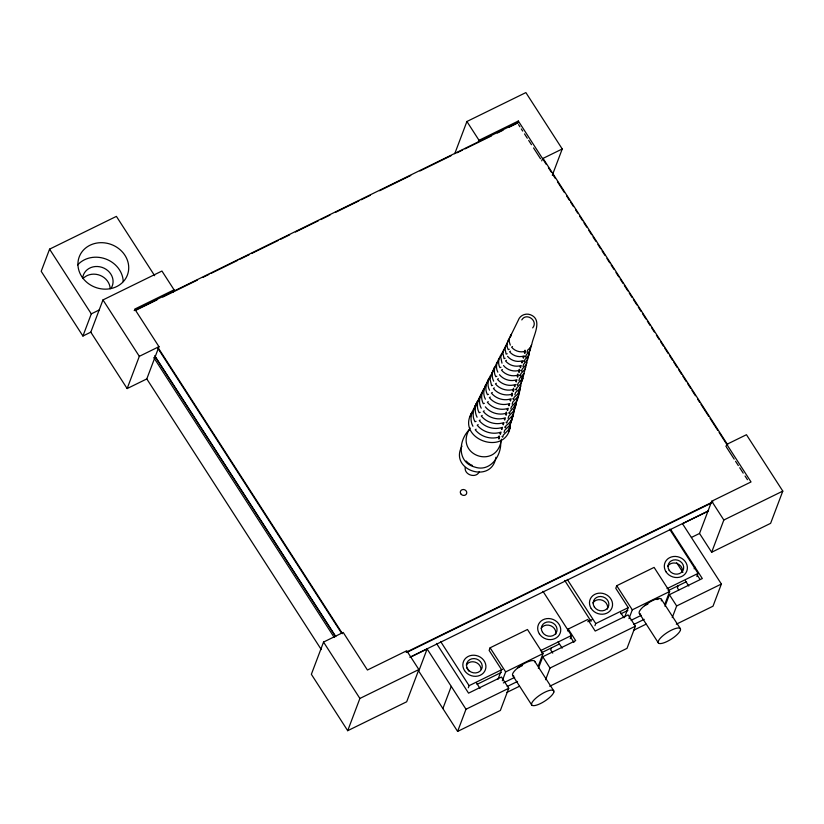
<?xml version="1.0" encoding="UTF-8"?>
<svg xmlns="http://www.w3.org/2000/svg" width="824" height="824" viewBox="0 0 824 824"><rect width="100%" height="100%" fill="white"/><g stroke="black" fill="none" stroke-linecap="round" stroke-linejoin="round"><path stroke-width="1.24" d="M465.189 467.496C464.128 475.098 476.344 478.785 479.372 471.586M514.022 409.404C513.97 415.584 511.539 422.218 506.049 425.575L505.411 427.8L504.69 426.904M522.035 377.33C519.872 388.825 519.213 403.173 510.097 411.433L509.469 413.648L508.748 412.752M519.862 388.238L519.656 390.473L517.493 394.315L514.145 397.281L513.517 399.506L512.796 398.61M523.353 375.075L521.159 383.345L516.854 387.857L516.215 390.071L515.494 389.175M512.157 418.489L512.374 416.892L511.858 420.312M525.661 367.02L523.93 373.55L519.553 378.422L518.914 380.647M526.824 362.612L525.135 368.998L520.902 373.705L520.263 375.929L519.542 375.033M529.152 353.784L527.535 359.892L523.601 364.28L522.962 366.495M531.49 344.957L529.945 350.787L526.299 354.845L525.661 357.07L524.939 356.174M510.437 424.999C507.533 458.103 453.983 438.965 472.502 411.547M511.611 420.57L508.593 429.778L503.351 435.01L502.712 437.225L501.991 436.329M512.765 416.141L512.147 417.716L513.352 414.606L509.819 425.194L504.7 430.293L504.061 432.518M514.969 408.282L512.662 415.358L507.399 420.858L506.77 423.083L506.049 422.187M518.481 394.923L516.298 401.638L511.447 406.716L510.818 408.941M516.143 403.822L513.877 410.785L508.748 416.151L508.12 418.365M524.126 373.622L522.375 378.762L518.203 383.139L517.565 385.354L516.844 384.458M486.582 383.366C483.637 388.083 482.637 394.14 485.377 399.197M512.168 404.224L512.796 401.999L517.513 397.065M514.866 394.789L515.505 392.574L518.749 389.68L520.83 385.982M527.01 352.353L527.648 350.128L530.244 347.728L531.748 344.607C533.087 336.099 543.346 319.568 530.316 314.696C525.578 312.914 519.851 315.396 518.265 320.289L509.489 338.19L509.242 341.672L510.293 345.132M499.128 435.824L498.458 438.069L498.963 439.068L499.632 436.833C491.073 439.892 480.897 436.844 475.211 429.788L476.138 429.201M506.327 412.031L505.648 414.276L506.152 415.275L506.832 413.04C499.282 415.729 490.332 413.04 485.315 406.84M512.075 392.997L511.405 395.242L511.91 396.241L512.579 394.006C505.854 396.396 497.871 394.006 493.401 388.475L494.328 387.877M513.517 388.238L512.837 390.483L513.342 391.482L514.022 389.247C507.491 391.565 499.756 389.247 495.43 383.881L496.357 383.294M517.832 373.962L517.153 376.197L517.657 377.207L518.337 374.961C512.415 377.062 505.421 374.961 501.486 370.11L502.413 369.523M519.274 369.204L518.595 371.439L519.099 372.448L519.779 370.203C514.063 372.232 507.306 370.203 503.505 365.516M525.022 350.169L524.352 352.404L524.847 353.414L525.527 351.168C520.634 352.909 514.846 351.168 511.591 347.151L512.518 346.564M661.291 600.892L661.445 600.48A13.102 3.863 -32.8 0 0 659.694 598.471L658.747 598.502A13.102 3.863 -32.8 0 0 644.502 605.712L643.225 606.804A13.102 3.863 -32.8 0 0 640.536 614.034M154.655 275.71L116.4 216.382L49.574 249.147L41.2 271.302L82.925 336.027L90.795 332.175L102.969 299.936L161.937 271.034L174.049 289.821L173.205 292.067M82.925 336.027L91.299 313.872L99.168 310.009M90.795 332.175L127.143 388.567L139.328 356.329L158.981 346.688L134.745 309.103L174.049 289.821M127.143 388.567L146.796 378.927L154.727 357.935M158.981 346.688L155.169 356.761L335.214 636.035M454.735 153.738L466.909 121.499L525.877 92.587L562.236 148.979L552.307 175.244M478.188 142.531L479.032 140.296L518.337 121.025L542.573 158.61L541.729 160.855M517.493 123.26L518.337 121.025M323.544 642.071L311.359 674.31L347.707 730.692L406.675 701.78L418.86 669.541L406.737 650.754L367.432 670.025L343.196 632.43L323.544 642.071L359.892 698.453L347.707 730.692M462.007 446.083C448.575 470.102 491.877 484.584 495.894 457.279M470.144 428.006C452.737 454.869 497.305 471.122 501.425 439.192M532.685 327.89C538.597 320.783 526.299 312.059 521.777 319.918M457.619 731.413L465.993 709.248L427.131 648.962L418.757 671.127L457.619 731.413L500.374 710.453L508.748 688.287L501.476 677.009L468.557 693.149L436.483 643.42M442.879 708.547L451.253 686.392M468.31 687.783L469.103 685.671L502.455 669.315M538.422 665.74L542.995 653.617L527.463 629.495L490.115 647.798L489.137 650.404L501.6 669.737L497.995 679.275M502.321 680.737L505.658 671.91L542.995 653.617M538.36 668.398L542.748 656.769L575.677 640.629L568.21 629.052L587.728 619.483L595.196 631.06L628.115 614.92L635.386 626.199L627.013 648.364L549.721 686.258M551.555 647.695L550.7 649.94L552.739 653.102M545.612 679.718L550.02 668.048L635.386 626.199M567.509 630.906L568.21 629.052M570.249 638.651L571.444 635.489L542.965 591.313M594.949 625.684L595.742 623.572L627.939 607.793M665.061 603.652L669.634 591.529L654.101 567.396L616.754 585.71L615.775 588.305L628.238 607.638L624.633 617.186M628.97 618.649L632.296 609.822L669.634 591.529M664.999 606.309L669.387 594.681L702.316 578.541L670.602 529.348M725.944 446.587L726.789 444.352L746.451 434.722L782.8 491.104L770.615 523.343L711.658 552.255L699.535 533.458L711.72 501.219L751.024 481.947L719.105 432.466M678.193 585.606L677.349 587.852L678.698 589.953M672.25 617.619L676.659 605.959L721.381 584.031L682.509 523.745L707.909 511.292M694.148 568.817L694.848 566.953M696.888 576.563L698.082 573.401L669.603 529.214M711.658 552.255L723.832 520.016L782.8 491.104M721.381 584.031L713.007 606.196L676.308 624.19M476.056 421.352L474.995 421.733C470.298 413.349 475.51 404.399 480.062 397.364M476.56 404.007L477.766 400.897C474.748 405.779 474.418 412.113 477.075 417.222M482.812 391.503L485.841 385.539M483.534 389.639L483.935 388.629C481.175 393.161 480.835 398.971 483.307 403.709L484.358 403.327M484.522 387.671L485.686 385.127M491.712 373.179L493.988 369.255M491.856 372.86L490.084 379.308L491.609 385.683L492.67 385.302M490.733 375.116C487.911 379.596 486.912 385.364 489.528 390.185M494.874 366.865C492.175 371.099 491.197 376.599 493.679 381.172M475.129 406.15L476.622 403.327L475.129 406.15L476.406 404.234M507.986 341.074L504.968 348.48L506.132 354.135L507.193 353.753M505.946 345.153L502.846 352.775L504.061 358.646L505.122 358.265M503.897 349.242L500.724 357.06L501.981 363.147M499.808 357.41C496.8 361.643 495.183 367.339 497.83 372.16M497.758 361.499C494.688 365.866 493.01 371.706 495.76 376.671L496.821 376.29M489.919 377.392C486.17 382.233 484.358 389.041 487.458 394.696L488.519 394.315M483.812 389.608C479.743 394.809 477.941 402.163 481.226 408.21M481.772 393.687C477.673 399.032 475.757 406.51 479.146 412.721L480.207 412.34M476.014 405.49C471.287 411.166 469.247 419.478 472.924 426.235M511.23 335.646C507.852 339.282 505.658 344.926 508.212 349.633L509.273 349.252M503.248 351.766C499.334 355.875 497.026 362.333 499.911 367.659L500.971 367.277M469.258 429.767C458.185 440.747 457.114 462.522 474.861 467.084C490.435 472.44 501.981 455.178 500.652 441.221M534.879 661.899A13.102 3.863 -32.8 0 0 533.056 660.56L532.108 660.601A13.102 3.863 -32.8 0 0 517.863 667.811L516.586 668.903A13.102 3.863 -32.8 0 0 513.888 676.123M510.499 351.158L509.572 351.745C512.961 355.927 518.996 357.74 524.095 355.927L523.415 358.172L522.91 357.163M506.461 360.335L505.534 360.933C509.191 365.444 515.711 367.401 521.211 365.444L520.531 367.689L520.037 366.68M498.376 378.7L497.449 379.287C501.641 384.489 509.139 386.734 515.463 384.478L514.784 386.724L514.279 385.714M492.309 392.471L491.382 393.069C495.986 398.764 504.206 401.237 511.148 398.764L510.468 401L509.963 400.001M490.29 397.065L489.363 397.652C494.101 403.523 502.568 406.067 509.706 403.523L509.026 405.758L508.521 404.759M488.272 401.659L487.344 402.246C492.216 408.282 500.92 410.898 508.264 408.282L507.594 410.517L507.09 409.518M484.224 410.836L483.297 411.423C488.447 417.799 497.634 420.559 505.39 417.799L504.71 420.034L504.206 419.035M482.205 415.43L481.278 416.017C486.562 422.558 495.997 425.39 503.948 422.558L503.279 424.793L502.774 423.793M480.186 420.013L479.259 420.611C484.667 427.326 494.359 430.231 502.516 427.316L501.837 429.551L501.332 428.552M478.157 424.607L477.23 425.205C482.782 432.085 492.711 435.062 501.074 432.075L500.395 434.31L499.89 433.311M134.178 310.586L518.234 122.292M136.259 310.061L157.023 299.885M162.781 297.062L197.389 280.088M203.147 277.266L208.915 274.433M211.222 273.311L237.755 260.302M240.062 259.169L249.281 254.647M251.588 253.514L278.121 240.505M280.428 239.382L289.646 234.85M295.414 232.028L318.486 220.719M320.793 219.586L330.012 215.064M335.78 212.232L358.852 200.922M361.159 199.799L370.378 195.267M379.607 190.746L410.743 175.481M419.972 170.959L451.119 155.685M456.877 152.862L462.645 150.03M464.952 148.907L491.485 135.898M497.243 133.066L503.011 130.244M508.779 127.411L518.008 122.889M542.573 158.61L562.236 148.979M406.16 652.248L712.884 501.868M407.005 652.33L711.483 503.042M409.837 657.274L708.537 510.818M411.001 656.872L427.131 648.962M359.892 698.453L418.86 669.541M691.46 537.423L699.535 533.458M587.8 621.708L592.332 619.494M540.4 650.713L571.444 635.489M667.038 588.624L698.082 573.401M477.075 684.332L501.25 672.477M541.502 652.752L558.785 644.275M620.915 613.808L627.898 610.388M668.14 590.654L686.536 581.631M503.34 682.942L514.65 677.39M631.112 620.297L641.299 615.301M507.234 686.495L517.554 681.438M633.872 624.407L644.193 619.349M465.993 709.248L508.748 688.287M506.863 692.428L519.47 686.248M633.501 630.339L646.109 624.149M644.502 605.712L647.921 604.044M657.037 599.594L659.313 598.481M517.863 667.811L522.416 665.586M470.164 464.324L472.523 465.56M468.011 462.8L469.453 463.819M466.106 461.007L467.373 462.202M507.553 356.339C511.076 360.685 517.348 362.57 522.653 360.685L521.973 362.931L521.468 361.921M499.468 374.704C503.536 379.72 510.777 381.893 516.895 379.72L516.226 381.965L515.721 380.956M523.59 360.881L524.311 361.777L524.95 359.563L528.74 355.34L530.275 347.501M520.892 370.316L521.613 371.212L522.251 368.998L526.33 364.445L527.947 356.174M543.037 158.393L727.685 444.806M543.541 160.144L546.333 164.47M548.424 167.715L551.204 172.031M552.605 174.194L555.386 178.52M557.477 181.764L564.44 192.569M566.531 195.803L569.322 200.129M570.713 202.292L573.504 206.618M575.595 209.852L577.676 213.097M579.766 216.341L582.558 220.657M583.948 222.82L586.74 227.146M588.83 230.39L591.611 234.706M593.002 236.869L595.793 241.195M597.884 244.44L600.675 248.755M602.066 250.918L604.847 255.244M606.938 258.478L609.729 262.805M611.12 264.968L613.911 269.293M616.002 272.528L618.783 276.854M620.173 279.017L622.965 283.343M624.355 285.495L627.837 290.903M629.237 293.066L632.018 297.382M633.409 299.545L636.901 304.952M638.291 307.115L641.072 311.431M642.473 313.594L645.954 319.001M647.345 321.154L650.136 325.48M651.526 327.643L654.318 331.969M656.409 335.203L659.19 339.529M660.58 341.692L663.371 346.018M664.762 348.171L668.243 353.578M669.644 355.741L672.425 360.057M673.816 362.22L677.307 367.628M678.698 369.791L681.479 374.106M682.88 376.269L686.361 381.677M687.752 383.829L690.543 388.156M691.933 390.318L695.415 395.726M697.506 398.96L699.597 402.205M700.987 404.368L708.65 416.254M710.051 418.417L717.714 430.303M518.543 124.661L519.923 126.793M521.304 128.935L522.684 131.078M524.517 133.931L527.298 138.236M528.689 140.399L531.47 144.705M533.55 147.939L540.493 158.713M726.541 447.288L734.184 459.143M735.574 461.296L738.345 465.601M739.736 467.754L743.207 473.141M745.051 476.004L747.45 479.712M466.909 121.499L479.032 140.296M711.72 501.219L723.832 520.016M697.186 575.008L699.906 579.221M676.669 562.72L682.9 572.392M685.393 580.786L688.792 586.049M669.387 594.681L676.659 605.959M661.384 599.264L680.408 628.774M639.403 613.509L658.428 643.019M616.754 585.71L632.296 609.822M620.606 612.551L624.005 617.815M567.262 579.396L595.742 623.572M564.677 580.405L591.076 621.347M570.548 637.096L573.947 642.36M558.075 641.824L562.153 648.148M542.748 656.769L550.02 668.048M534.745 661.353L553.769 690.862M512.765 675.598L531.789 705.107M490.115 647.798L505.658 671.91M466.745 667.842L468.835 671.086M476.509 682.983L479.99 688.39M440.613 641.484L469.103 685.671M157.868 347.326L342.485 633.697M157.642 347.934L341.558 633.213M154.696 355.711L335.832 636.674M153.789 357.585L334.225 637.457M102.969 299.936L139.328 356.329M146.796 378.927L321.278 649.569M49.574 249.147L91.299 313.872M83.873 277.75A15.45 13.709 20.7 0 1 100.374 275.484A15.45 13.709 20.7 0 1 110.189 288.781M77.662 264.916A25.74 22.856 20.7 0 1 105.637 258.942A25.74 22.856 20.7 0 1 123.24 281.581M82.637 278.522A15.45 13.709 20.7 0 1 102.011 267.357A15.45 13.709 20.7 0 1 111.261 287.988M667.739 566.253A7.952 7.066 20.7 0 1 677.441 563.657A7.952 7.066 20.7 0 1 682.282 572.35M592.909 602.941A7.952 7.066 20.7 0 1 602.612 600.346A7.952 7.066 20.7 0 1 607.463 609.039M541.1 628.341A7.952 7.066 20.7 0 1 550.803 625.756A7.952 7.066 20.7 0 1 555.644 634.439M466.271 665.03A7.952 7.066 20.7 0 1 474.995 662.094A7.952 7.066 20.7 0 1 481.031 669.284M519.285 390.792L518.842 393.718L519.285 390.792M515.824 403.842L515.35 407.015L515.824 403.842M519.347 391.822L518.296 394.531L519.347 391.822M487.736 381.265L487.283 382.573L488.333 379.864L487.736 381.265M522.838 378.525L521.88 381.007L522.838 378.525M494.039 368.709L493.535 370.079L494.493 367.597L494.039 368.709M509.86 427.903L508.573 431.251L509.86 427.903M471.349 413.73L470.308 416.501L471.606 413.164L471.349 413.73M553.831 692.078L553.543 692.86A13.102 3.863 -32.8 0 1 535.178 705.488A13.102 3.863 -32.8 0 1 538.762 695.889A13.102 3.863 -32.8 0 1 553.831 692.078M680.47 629.989L680.181 630.772A13.102 3.863 -32.8 0 1 661.827 643.4A13.102 3.863 -32.8 0 1 665.401 633.79A13.102 3.863 -32.8 0 1 680.47 629.989M487.561 381.43L489.096 379.164L487.561 381.43M510.993 335.059L510.344 336.058L511.467 334.379L510.993 335.059M460.781 493.813A3.275 2.905 20.7 0 0 466.384 494.07A3.275 2.905 20.7 0 0 463.438 489.507A3.275 2.905 20.7 0 0 460.781 493.813M81.71 276.524A25.74 22.856 20.7 0 0 125.681 278.522A25.74 22.856 20.7 0 0 102.598 242.709A25.74 22.856 20.7 0 0 81.71 276.524M669.16 570.26A7.952 7.066 20.7 0 0 682.756 570.888A7.952 7.066 20.7 0 0 675.618 559.815A7.952 7.066 20.7 0 0 669.16 570.26M594.331 606.948A7.952 7.066 20.7 0 0 607.927 607.566A7.952 7.066 20.7 0 0 600.789 596.504A7.952 7.066 20.7 0 0 594.331 606.948M666.019 571.804A11.701 10.393 20.7 0 0 686.001 572.721A11.701 10.393 20.7 0 0 675.515 556.437A11.701 10.393 20.7 0 0 666.019 571.804M591.189 608.493A11.701 10.393 20.7 0 0 611.181 609.399A11.701 10.393 20.7 0 0 600.686 593.125A11.701 10.393 20.7 0 0 591.189 608.493M542.522 632.358A7.952 7.066 20.7 0 0 556.118 632.976A7.952 7.066 20.7 0 0 548.98 621.904A7.952 7.066 20.7 0 0 542.522 632.358M467.692 669.047A7.952 7.066 20.7 0 0 481.288 669.665A7.952 7.066 20.7 0 0 474.15 658.592A7.952 7.066 20.7 0 0 467.692 669.047M539.38 633.893A11.701 10.393 20.7 0 0 559.362 634.81A11.701 10.393 20.7 0 0 548.866 618.536A11.701 10.393 20.7 0 0 539.38 633.893M464.551 670.582A11.701 10.393 20.7 0 0 484.543 671.498A11.701 10.393 20.7 0 0 474.047 655.214A11.701 10.393 20.7 0 0 464.551 670.582"/></g></svg>
